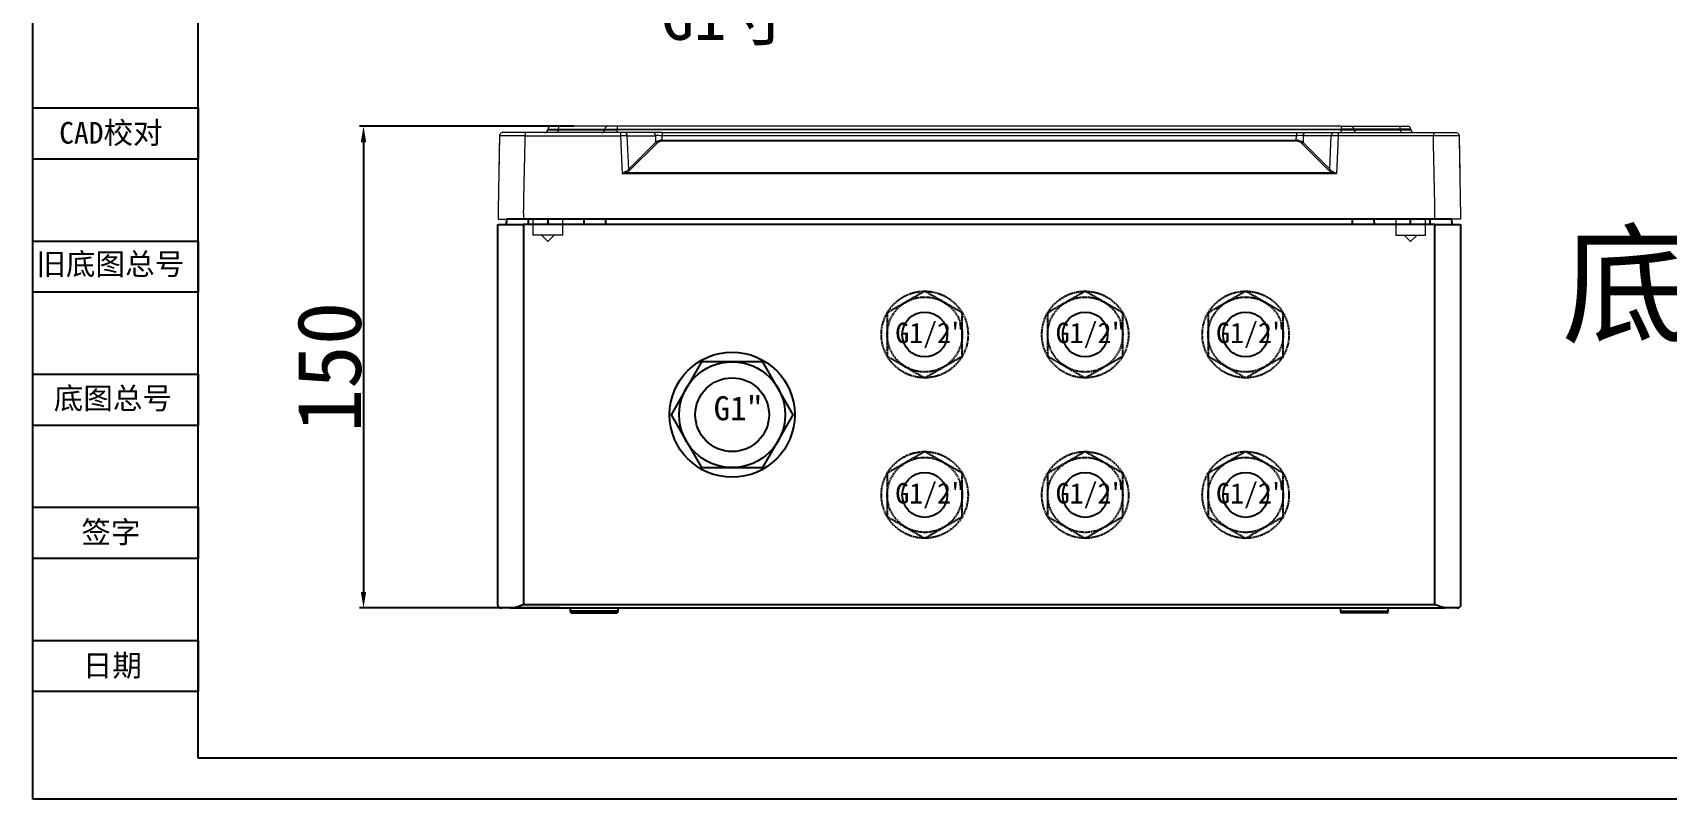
# Model space of a CAD drawing. Header units: millimetres. Extents: x 3916 to 6020, y 1867 to 2649.
# Drawn here: x 3916 to 4425, y 1938 to 2177 of the extents above; entities that cross this region are included whole.
import ezdxf

# ---------------------------------------------------------------- set-up
doc = ezdxf.new("R2010")
doc.units = ezdxf.units.MM
doc.linetypes.add('DASHED2', pattern=[0.375, 0.25, -0.125])
doc.layers.add('11', color=3, linetype='Continuous')
doc.layers.add('12', color=7, linetype='Continuous', lineweight=18)
doc.layers.add('图层1', color=6, linetype='Continuous', lineweight=5)
doc.styles.add('宋体', font='')
doc.styles.get('宋体').set_extended_font_data('SimSun')
doc.dimstyles.new('尺寸标注$0', dxfattribs={"dimtxt": 20, "dimasz": 5, "dimexe": 1.25, "dimexo": 1, "dimtad": 1, "dimdec": 0, "dimdsep": 46, "dimtxsty": '宋体', "dimcen": 2.5, "dimclrd": 1, "dimclre": 1, "dimclrt": 1, "dimadec": 0, "dimazin": 0, "dimtfac": 1, "dimtdec": 0, "dimtmove": 0, "dimatfit": 3, "dimfxl": 0, "dimarcsym": 0})

# ---------------------------------------------------------------- blocks, each defined once
blk = doc.blocks.new('300150')
at = {"layer": '11', "color": 0}
for p, q in [((-94.18, -5027.81), (-94.18, -4909.31)), ((-94.18, -4909.31), (-86.18, -4909.31)), ((-91.49, -4909.31), (-91.43, -4907.61)), ((-84.68, -4907.61), (-91.43, -4907.61)), ((-86.18, -4909.31), (-86.18, -5027.81)), ((197.82, -4909.31), (-86.18, -4909.31)), ((-84.68, -4909.31), (-84.68, -4907.61)), ((-78.51, -4907.61), (-84.68, -4907.61)), ((-78.51, -4909.31), (-78.51, -4907.61)), ((-67.26, -4907.61), (-78.51, -4907.61)), ((-67.32, -4909.31), (-67.26, -4907.61)), ((-60.51, -4907.61), (-67.26, -4907.61)), ((-60.51, -4909.31), (-60.51, -4907.61)), ((172.16, -4907.61), (-60.51, -4907.61)), ((172.16, -4909.31), (172.16, -4907.61)), ((178.91, -4907.61), (172.16, -4907.61)), ((178.97, -4909.31), (178.91, -4907.61)), ((190.16, -4907.61), (178.91, -4907.61)), ((190.16, -4909.31), (190.16, -4907.61)), ((196.32, -4907.61), (190.16, -4907.61)), ((196.32, -4909.31), (196.32, -4907.61)), ((203.07, -4907.61), (196.32, -4907.61)), ((197.82, -5027.81), (197.82, -4909.31)), ((197.82, -4909.31), (205.82, -4909.31)), ((203.13, -4909.31), (203.07, -4907.61)), ((205.82, -4909.31), (205.82, -5027.81)), ((-93.18, -5028.81), (-92.99, -5028.81)), ((-90.37, -5028.81), (-92.99, -5028.81)), ((-90.37, -5028.81), (-89.16, -5028.81)), ((-89.16, -5028.81), (-89.16, -5028.72)), ((-89.16, -5028.81), (200.8, -5028.81)), ((197.82, -5027.81), (-86.18, -5027.81)), ((-71.68, -5028.81), (-71.62, -5029.84)), ((-56.73, -5029.84), (-71.62, -5029.84)), ((-71.13, -5030.31), (-57.23, -5030.31)), ((-56.73, -5029.84), (-56.68, -5028.81)), ((168.32, -5028.81), (168.38, -5029.84)), ((168.38, -5029.84), (183.27, -5029.84)), ((182.77, -5030.31), (168.87, -5030.31)), ((183.27, -5029.84), (183.32, -5028.81)), ((200.8, -5028.81), (200.8, -5028.72)), ((202.02, -5028.81), (200.8, -5028.81)), ((204.63, -5028.81), (202.02, -5028.81)), ((204.82, -5028.81), (204.63, -5028.81))]:
    blk.add_line(p, q, dxfattribs=at)
for centre, radius, start, end in [((-93.18, -5027.81), 1, 244.8963, 270), ((-71.13, -5029.81), 0.5, 183, 270), ((-57.23, -5029.81), 0.5, 270, 357), ((168.87, -5029.81), 0.5, 183, 270), ((182.77, -5029.81), 0.5, 270, 357), ((204.82, -5027.81), 1, 270, 295.1037)]:
    blk.add_arc(centre, radius, start, end, dxfattribs=at)
for points, knots in [([(-93.6, -5028.72), (-93.7, -5028.67), (-93.79, -5028.61), (-93.93, -5028.48), (-93.99, -5028.41), (-94.08, -5028.25), (-94.12, -5028.16), (-94.15, -5028.03), (-94.16, -5027.99), (-94.18, -5027.9), (-94.18, -5027.86), (-94.18, -5027.81)], [0, 0, 0, 0, 4385.487735, 4385.487735, 8770.97547, 8770.97547, 13156.463205, 13156.463205, 15349.207073, 15349.207073, 17541.95094, 17541.95094, 17541.95094, 17541.95094]), ([(205.82, -5027.81), (205.82, -5027.83), (205.82, -5027.86), (205.82, -5027.9), (205.81, -5027.97), (205.8, -5028.03), (205.76, -5028.16), (205.73, -5028.25), (205.63, -5028.41), (205.57, -5028.48), (205.43, -5028.61), (205.34, -5028.67), (205.25, -5028.72)], [0, 0, 0, 0, 1241.084497, 1241.084497, 2482.168994, 4964.337988, 4964.337988, 9928.675975, 9928.675975, 14893.013963, 14893.013963, 19857.351951, 19857.351951, 19857.351951, 19857.351951])]:
    blk.add_open_spline(points, degree=3, knots=knots, dxfattribs=at)
for points in [[(-92.99, -5028.81), (-93.23, -5028.81), (-93.43, -5028.8), (-93.6, -5028.72)], [(-89.16, -5028.72), (-89.58, -5028.8), (-89.99, -5028.81), (-90.37, -5028.81)], [(-86.18, -5027.81), (-87.18, -5028.17), (-88.19, -5028.54), (-89.16, -5028.72)], [(200.8, -5028.72), (199.82, -5028.53), (198.82, -5028.17), (197.82, -5027.81)], [(202.02, -5028.81), (201.63, -5028.81), (201.22, -5028.8), (200.8, -5028.72)], [(205.25, -5028.72), (205.08, -5028.8), (204.87, -5028.81), (204.63, -5028.81)]]:
    blk.add_open_spline(points, degree=3, dxfattribs=at)
at = {"layer": '12', "color": 0}
for p, q in [((-75.37, -4879.7), (-60.88, -4879.7)), ((-75.36, -4879.53), (-60.86, -4879.53)), ((-59.88, -4878.61), (-75.18, -4878.61)), ((-56.98, -4880.61), (-56.98, -4879.7)), ((168.63, -4879.7), (-56.98, -4879.7)), ((-56.97, -4878.61), (-56.97, -4879.53)), ((168.61, -4878.61), (-56.97, -4878.61)), ((-56.97, -4879.53), (168.61, -4879.53)), ((168.61, -4878.61), (168.61, -4879.53)), ((168.63, -4880.61), (168.63, -4879.7)), ((171.53, -4878.61), (186.82, -4878.61)), ((187, -4879.53), (172.51, -4879.53)), ((172.52, -4879.7), (187.01, -4879.7)), ((-93.7, -4881.59), (-93.9, -4893.43)), ((-85.67, -4880.61), (-92.7, -4880.61)), ((-55.98, -4880.61), (-85.67, -4880.61)), ((-85.67, -4880.61), (-85.67, -4881.59)), ((-85.67, -4881.59), (-55.98, -4881.59)), ((-82.19, -4880.61), (-83.36, -4880.61)), ((-55.98, -4880.61), (-55.98, -4881.59)), ((-54.57, -4880.61), (-55.98, -4880.61)), ((-55.98, -4881.59), (-55.47, -4893.43)), ((-45.82, -4880.61), (-54.57, -4880.61)), ((-53.4, -4892.03), (-53.86, -4881.57)), ((-53.86, -4881.57), (-45.11, -4881.57)), ((-45.06, -4883.67), (-53.4, -4892.03)), ((-53.05, -4892.37), (-44.7, -4884.01)), ((-42.99, -4880.61), (-45.82, -4880.61)), ((-45.11, -4881.57), (-45.06, -4883.67)), ((-42.99, -4880.61), (-42.99, -4881.58)), ((-42.99, -4880.61), (154.63, -4880.61)), ((-42.95, -4882.95), (-42.99, -4881.58)), ((154.63, -4881.58), (-42.99, -4881.58)), ((-42.95, -4883.3), (-42.95, -4882.95)), ((-42.95, -4882.95), (154.6, -4882.95)), ((154.6, -4883.3), (-42.95, -4883.3)), ((154.6, -4882.95), (154.63, -4881.58)), ((154.6, -4883.3), (154.6, -4882.95)), ((154.63, -4880.61), (154.63, -4881.58)), ((154.63, -4880.61), (157.46, -4880.61)), ((164.69, -4892.37), (156.35, -4884.01)), ((156.75, -4881.57), (156.7, -4883.67)), ((156.7, -4883.67), (165.05, -4892.03)), ((165.5, -4881.57), (156.75, -4881.57)), ((157.46, -4880.61), (166.21, -4880.61)), ((165.05, -4892.03), (165.5, -4881.57)), ((166.21, -4880.61), (167.62, -4880.61)), ((167.62, -4881.59), (167.11, -4893.43)), ((167.62, -4880.61), (167.62, -4881.59)), ((167.62, -4880.61), (197.31, -4880.61)), ((197.31, -4881.59), (167.62, -4881.59)), ((193.83, -4880.61), (195, -4880.61)), ((197.31, -4880.61), (204.34, -4880.61)), ((205.34, -4881.59), (205.55, -4893.43)), ((167.1, -4893.43), (-55.47, -4893.43)), ((-54.07, -4893.07), (165.72, -4893.07)), ((-94.12, -4905.61), (-94.15, -4907.61)), ((-94.15, -4907.61), (-86.15, -4907.61)), ((-86.15, -4907.61), (-86.12, -4905.61)), ((-86.15, -4907.61), (197.8, -4907.61)), ((-83.25, -4907.61), (-83.25, -4912.59)), ((-73.95, -4912.59), (-73.95, -4907.61)), ((185.59, -4907.61), (185.59, -4912.59)), ((194.89, -4912.59), (194.89, -4907.61)), ((197.8, -4907.61), (197.76, -4905.61)), ((205.8, -4907.61), (197.8, -4907.61)), ((205.76, -4905.61), (205.8, -4907.61)), ((-73.95, -4912.59), (-83.25, -4912.59)), ((-80.59, -4912.59), (-78.6, -4914.58)), ((-78.6, -4914.58), (-76.61, -4912.59)), ((185.59, -4912.59), (194.89, -4912.59)), ((188.25, -4912.59), (190.24, -4914.58)), ((190.24, -4914.58), (192.23, -4912.59))]:
    blk.add_line(p, q, dxfattribs=at)
for centre, start, end in [((-79.62, -4879.61), 270, 355), ((-77.61, -4879.61), 90, 175), ((189.26, -4879.61), 5, 90), ((191.27, -4879.61), 185, 270)]:
    blk.add_arc(centre, 1, start, end, dxfattribs=at)
for centre, major_axis, ratio, start_param, end_param in [((-75.55, -4879.61), (0, -1), 0.178766, 0, 1.48353), ((-75.18, -4879.61), (0, -1), 0.179334, 3.141593, 4.625123), ((-61.85, -4879.61), (0, -1), 0.981739, 0, 1.48353), ((-59.88, -4879.61), (0, -1), 0.98163, 3.141593, 4.625123), ((171.53, -4879.61), (0, -1), 0.98163, 1.658063, 3.141593), ((173.5, -4879.61), (0, -1), 0.981739, 4.799655, 6.283185), ((186.82, -4879.61), (0, -1), 0.179334, 1.658063, 3.141593), ((187.19, -4879.61), (0, -1), 0.178766, 4.799655, 6.283185), ((-85.7, -4881.61), (8, -0.02), 0.002181, 1.567502, 3.145125), ((-55.98, -4881.61), (-3, -0.04), 0.005807, 3.926056, 4.711797), ((-54.57, -4881.61), (0, 1), 0.707336, 4.755573, 6.283185), ((-45.82, -4881.61), (0, 1), 0.707336, 4.755573, 6.283185), ((-42.99, -4881.61), (3, -0.03), 0.011615, 1.572116, 2.357248), ((-42.89, -4885.38), (3, -0.12), 0.806756, 1.623957, 2.409088), ((-44.7, -4883.65), (-0.354, 0.353), 0.600095, 1.081901, 2.110484), ((-42.89, -4885.74), (2.31, -1), 0.964366, 1.992936, 2.778068), ((154.53, -4885.38), (-3, -0.12), 0.806756, 3.874097, 4.659229), ((154.53, -4885.74), (-2.31, -1), 0.964366, 3.505118, 4.290249), ((154.63, -4881.61), (-3, -0.03), 0.011615, 3.925938, 4.71107), ((156.35, -4883.65), (0.354, 0.353), 0.600095, 4.172701, 5.201284), ((157.46, -4881.61), (0, 1), 0.707336, 0, 1.527612), ((166.21, -4881.61), (0, 1), 0.707336, 0, 1.527612), ((167.63, -4881.61), (3, -0.04), 0.005807, 1.571388, 2.357129), ((197.34, -4881.61), (-8, -0.02), 0.002181, 3.138061, 4.715683), ((-55.63, -4889.64), (0.77, -3.3), 0.881576, 0.207601, 0.575458), ((-54.07, -4892.71), (-0.199, 0.459), 0.388663, 1.439934, 2.301373), ((-55.63, -4890), (3.27, -1.34), 0.941048, 5.540118, 5.907975), ((-53.05, -4892.01), (-0.354, 0.353), 0.600095, 1.081901, 2.110484), ((164.69, -4892.01), (0.354, 0.353), 0.600095, 4.172701, 5.201284), ((167.28, -4890), (-3.27, -1.34), 0.941048, 0.37521, 0.743067), ((167.28, -4889.64), (-0.77, -3.3), 0.881576, 5.707728, 6.075584), ((165.72, -4892.71), (0.199, 0.459), 0.388663, 3.981812, 4.843252)]:
    blk.add_ellipse(centre, major_axis=major_axis, ratio=ratio, start_param=start_param, end_param=end_param, dxfattribs=at)
for points, degree in [([(-78.61, -4879.53), (-78.62, -4879.58), (-78.62, -4879.64), (-78.63, -4879.7)], 3), ([(-75.37, -4879.7), (-75.37, -4879.64), (-75.36, -4879.58), (-75.36, -4879.53)], 3), ([(-60.86, -4879.53), (-60.87, -4879.58), (-60.87, -4879.64), (-60.88, -4879.7)], 3), ([(-56.98, -4879.7), (-56.98, -4879.64), (-56.97, -4879.58), (-56.97, -4879.53)], 3), ([(168.63, -4879.7), (168.62, -4879.64), (168.62, -4879.58), (168.61, -4879.53)], 3), ([(172.51, -4879.53), (172.51, -4879.58), (172.51, -4879.64), (172.52, -4879.7)], 3), ([(187.01, -4879.7), (187.01, -4879.64), (187, -4879.58), (187, -4879.53)], 3), ([(190.25, -4879.53), (190.26, -4879.58), (190.26, -4879.64), (190.27, -4879.7)], 3), ([(-93.7, -4881.59), (-93.84, -4889.6), (-93.98, -4897.61), (-94.12, -4905.61)], 3), ([(-86.18, -4905.61), (-86.01, -4897.61), (-85.84, -4889.6), (-85.67, -4881.59)], 3), ([(197.82, -4905.61), (197.31, -4881.59)], 1), ([(205.34, -4881.59), (205.76, -4905.61)], 1), ([(-54.28, -4892.72), (-54.67, -4892.92), (-55.07, -4893.17), (-55.47, -4893.43)], 3), ([(-55.47, -4893.43), (-55, -4893.3), (-54.53, -4893.17), (-54.07, -4893.07)], 3), ([(167.1, -4893.42), (166.64, -4893.29), (166.18, -4893.16), (165.72, -4893.07)], 3)]:
    blk.add_open_spline(points, degree=degree, dxfattribs=at)
for points, knots in [([(-78.63, -4879.7), (-78.63, -4879.7), (-78.62, -4879.7), (-78.62, -4879.7), (-78.61, -4879.71), (-78.51, -4879.72), (-78.35, -4879.72), (-78.18, -4879.72), (-77.95, -4879.73), (-77.66, -4879.73), (-77.37, -4879.73), (-77.01, -4879.72), (-76.62, -4879.72), (-76.24, -4879.71), (-75.81, -4879.71), (-75.37, -4879.7)], [0, 0, 0, 0, 531.252093, 531.252093, 531.252093, 4786.071897, 4786.071897, 4786.071897, 9039.923358, 9039.923358, 9039.923358, 13306.939435, 13306.939435, 13306.939435, 17576.267028, 17576.267028, 17576.267028, 17576.267028]), ([(-78.61, -4879.53), (-78.61, -4879.52), (-78.57, -4879.51), (-78.49, -4879.51), (-78.38, -4879.5), (-78.19, -4879.5), (-77.94, -4879.5), (-77.79, -4879.5), (-77.61, -4879.5), (-77.41, -4879.5), (-77.09, -4879.5), (-76.72, -4879.5), (-76.32, -4879.51), (-76.01, -4879.51), (-75.69, -4879.52), (-75.36, -4879.53)], [0, 0, 0, 0, 3158.205016, 3158.205016, 3158.205016, 7450.91835, 7450.91835, 7450.91835, 10085.974614, 10085.974614, 10085.974614, 14361.611633, 14361.611633, 14361.611633, 17577.633054, 17577.633054, 17577.633054, 17577.633054]), ([(-75.18, -4878.61), (-75.43, -4878.61), (-75.67, -4878.61), (-75.9, -4878.61), (-76.2, -4878.61), (-76.48, -4878.61), (-76.72, -4878.61), (-76.87, -4878.61), (-77, -4878.61), (-77.12, -4878.61), (-77.3, -4878.61), (-77.44, -4878.61), (-77.52, -4878.61), (-77.58, -4878.61), (-77.62, -4878.61), (-77.61, -4878.61)], [0, 0, 0, 0, 3219.109475, 3219.109475, 3219.109475, 7496.387086, 7496.387086, 7496.387086, 10131.801016, 10131.801016, 10131.801016, 14426.188461, 14426.188461, 14426.188461, 17587.44119, 17587.44119, 17587.44119, 17587.44119]), ([(-60.88, -4879.7), (-60.7, -4879.72), (-60.22, -4879.73), (-58.8, -4879.73), (-57.9, -4879.72), (-56.98, -4879.7)], [0, 0, 0, 0, 4155.138238, 4155.138238, 8310.276475, 8310.276475, 8310.276475, 8310.276475]), ([(-60.86, -4879.53), (-60.8, -4879.52), (-60.7, -4879.51), (-60.56, -4879.51), (-60.38, -4879.51), (-60.11, -4879.5), (-59.8, -4879.5), (-59.61, -4879.5), (-59.4, -4879.5), (-59.17, -4879.5), (-58.8, -4879.5), (-58.38, -4879.5), (-57.95, -4879.51), (-57.63, -4879.51), (-57.3, -4879.52), (-56.97, -4879.53)], [0, 0, 0, 0, 3104.137509, 3104.137509, 3104.137509, 7440.059226, 7440.059226, 7440.059226, 10101.957351, 10101.957351, 10101.957351, 14420.690831, 14420.690831, 14420.690831, 17604.170848, 17604.170848, 17604.170848, 17604.170848]), ([(-56.97, -4878.61), (-57.22, -4878.61), (-57.47, -4878.61), (-57.7, -4878.61), (-58.03, -4878.61), (-58.34, -4878.61), (-58.62, -4878.61), (-58.79, -4878.61), (-58.95, -4878.61), (-59.09, -4878.61), (-59.33, -4878.61), (-59.52, -4878.61), (-59.66, -4878.61), (-59.76, -4878.61), (-59.84, -4878.61), (-59.88, -4878.61)], [0, 0, 0, 0, 3186.775619, 3186.775619, 3186.775619, 7507.550615, 7507.550615, 7507.550615, 10170.055766, 10170.055766, 10170.055766, 14508.062449, 14508.062449, 14508.062449, 17615.435182, 17615.435182, 17615.435182, 17615.435182]), ([(168.61, -4878.61), (168.86, -4878.61), (169.11, -4878.61), (169.35, -4878.61), (169.67, -4878.61), (169.98, -4878.61), (170.26, -4878.61), (170.43, -4878.61), (170.59, -4878.61), (170.74, -4878.61), (170.97, -4878.61), (171.16, -4878.61), (171.3, -4878.61), (171.41, -4878.61), (171.48, -4878.61), (171.53, -4878.61)], [0, 0, 0, 0, 3305.002152, 3305.002152, 3305.002152, 7786.074046, 7786.074046, 7786.074046, 10547.355763, 10547.355763, 10547.355763, 15046.298624, 15046.298624, 15046.298624, 18268.952114, 18268.952114, 18268.952114, 18268.952114]), ([(172.51, -4879.53), (172.44, -4879.52), (172.34, -4879.51), (172.21, -4879.51), (172.02, -4879.51), (171.76, -4879.5), (171.45, -4879.5), (171.25, -4879.5), (171.04, -4879.5), (170.81, -4879.5), (170.44, -4879.5), (170.02, -4879.5), (169.59, -4879.51), (169.27, -4879.51), (168.94, -4879.52), (168.61, -4879.53)], [0, 0, 0, 0, 3221.332886, 3221.332886, 3221.332886, 7720.955464, 7720.955464, 7720.955464, 10483.352408, 10483.352408, 10483.352408, 14965.137814, 14965.137814, 14965.137814, 18268.80875, 18268.80875, 18268.80875, 18268.80875]), ([(168.63, -4879.7), (169.55, -4879.72), (170.44, -4879.73), (171.86, -4879.73), (172.34, -4879.72), (172.52, -4879.7)], [0, 0, 0, 0, 4279.057099, 4279.057099, 8558.114197, 8558.114197, 8558.114197, 8558.114197]), ([(186.82, -4878.61), (187.07, -4878.61), (187.31, -4878.61), (187.54, -4878.61), (187.84, -4878.61), (188.12, -4878.61), (188.36, -4878.61), (188.51, -4878.61), (188.64, -4878.61), (188.76, -4878.61), (188.94, -4878.61), (189.08, -4878.61), (189.17, -4878.61), (189.23, -4878.61), (189.26, -4878.61), (189.26, -4878.61)], [0, 0, 0, 0, 3357.50502, 3357.50502, 3357.50502, 7818.670805, 7818.670805, 7818.670805, 10567.386115, 10567.386115, 10567.386115, 15046.397319, 15046.397319, 15046.397319, 18343.558222, 18343.558222, 18343.558222, 18343.558222]), ([(190.25, -4879.53), (190.25, -4879.52), (190.21, -4879.51), (190.13, -4879.51), (190.02, -4879.5), (189.83, -4879.5), (189.58, -4879.5), (189.43, -4879.5), (189.25, -4879.5), (189.06, -4879.5), (188.74, -4879.5), (188.36, -4879.5), (187.96, -4879.51), (187.66, -4879.51), (187.33, -4879.52), (187, -4879.53)], [0, 0, 0, 0, 3296.07635, 3296.07635, 3296.07635, 7776.187941, 7776.187941, 7776.187941, 10526.277498, 10526.277498, 10526.277498, 14988.567308, 14988.567308, 14988.567308, 18344.984036, 18344.984036, 18344.984036, 18344.984036]), ([(187.01, -4879.7), (187.07, -4879.7), (187.12, -4879.7), (187.18, -4879.7), (187.61, -4879.71), (188.03, -4879.72), (188.41, -4879.72), (188.78, -4879.72), (189.13, -4879.73), (189.4, -4879.73), (189.68, -4879.73), (189.9, -4879.72), (190.05, -4879.72), (190.19, -4879.71), (190.27, -4879.71), (190.27, -4879.7)], [0, 0, 0, 0, 554.160172, 554.160172, 554.160172, 4992.499186, 4992.499186, 4992.499186, 9429.84545, 9429.84545, 9429.84545, 13880.918017, 13880.918017, 13880.918017, 18334.398467, 18334.398467, 18334.398467, 18334.398467]), ([(-92.7, -4880.61), (-92.83, -4880.61), (-92.96, -4880.64), (-93.2, -4880.74), (-93.31, -4880.81), (-93.49, -4880.99), (-93.57, -4881.1), (-93.67, -4881.34), (-93.7, -4881.47), (-93.7, -4881.59)], [0, 0, 0, 0, 3674.985017, 3674.985017, 7349.970034, 7349.970034, 11024.955052, 11024.955052, 14699.940069, 14699.940069, 14699.940069, 14699.940069]), ([(197.32, -4880.61), (197.31, -4880.61), (197.31, -4880.64), (197.31, -4880.74), (197.31, -4880.81), (197.31, -4880.99), (197.31, -4881.1), (197.31, -4881.34), (197.31, -4881.47), (197.31, -4881.59)], [0, 0, 0, 0, 3813.556519, 3813.556519, 7627.113038, 7627.113038, 11440.669558, 11440.669558, 15254.226077, 15254.226077, 15254.226077, 15254.226077]), ([(204.34, -4880.61), (204.47, -4880.61), (204.6, -4880.64), (204.84, -4880.74), (204.95, -4880.81), (205.13, -4880.99), (205.21, -4881.1), (205.31, -4881.34), (205.34, -4881.47), (205.34, -4881.59)], [0, 0, 0, 0, 3818.869135, 3818.869135, 7637.738269, 7637.738269, 11456.607404, 11456.607404, 15275.476539, 15275.476539, 15275.476539, 15275.476539]), ([(165.92, -4892.72), (165.94, -4892.73), (165.99, -4892.76), (166.06, -4892.8), (166.13, -4892.84), (166.22, -4892.88), (166.31, -4892.94), (166.4, -4892.99), (166.5, -4893.05), (166.61, -4893.12), (166.73, -4893.19), (166.85, -4893.26), (166.98, -4893.34), (167.06, -4893.4), (167.11, -4893.43)], [0, 0, 0, 0, 2282.723745, 4775.244068, 7478.312186, 10392.515945, 13518.323519, 16856.11349, 20406.196068, 24168.828403, 28144.225843, 32332.570365, 36734.016978, 41348.698663, 41348.698663, 41348.698663, 41348.698663])]:
    blk.add_open_spline(points, degree=3, knots=knots, dxfattribs=at)
blk = doc.blocks.new('*D22')
at = {"color": 1, "lineweight": -2, "transparency": 16777216}
for p, q in [((4084.3, 2148.25), (4017.56, 2148.25)), ((4018.81, 2143.25), (4018.81, 2003.05)), ((4080.02, 1998.05), (4017.56, 1998.05))]:
    blk.add_line(p, q, dxfattribs=at)
at = {"color": 1, "transparency": 16777216}
for points in [[(4017.97, 2143.25), (4019.64, 2143.25), (4018.81, 2148.25)], [(4017.97, 2003.05), (4019.64, 2003.05), (4018.81, 1998.05)]]:
    blk.add_solid(points, dxfattribs=at)
at = {"layer": 'Defpoints', "color": 0, "transparency": 16777216}
for p in [(4085.3, 2148.25), (4018.81, 1998.05), (4081.02, 1998.05)]:
    blk.add_point(p, dxfattribs=at)
at = {"color": 1, "transparency": 16777216, "insert": (4008.18, 2073.15), "char_height": 20, "attachment_point": 5, "rotation": 90, "style": '宋体'}
blk.add_mtext('150', dxfattribs=at)
blk = doc.blocks.new('ghnhgf')
at = {"linetype": 'DASHED2', "lineweight": -3}
blk.add_lwpolyline([(0, 13.5), (-11.69, 6.75), (-11.69, -6.75), (0, -13.5), (11.69, -6.75), (11.69, 6.75)], close=True, dxfattribs=at)
for radius in [13.5, 11.69]:
    blk.add_circle((0, 0), radius, dxfattribs=at)
at = {"linetype": 'ByBlock', "lineweight": -3, "style": '宋体'}
blk.add_text('G1/2"', height=6.375, dxfattribs=at).set_placement((-9.17, -2.68))
blk = doc.blocks.new('FGDHBGFHFBHYGBH')
blk.add_lwpolyline([(5650.92, 95.81), (5641.39, 79.31), (5650.92, 62.81), (5669.97, 62.81), (5679.5, 79.31), (5669.97, 95.81)], close=True)
blk.add_circle((5660.44, 79.31), 19.5)
at = {"insert": (5654.69, 85.08), "char_height": 7.5, "width": 141.1965, "attachment_point": 1, "style": '宋体'}
blk.add_mtext('\\A1;G1"', dxfattribs=at)
blk = doc.blocks.new('RBHTGBH')
at = {"color": 7}
blk.add_circle((5660.44, 79.31), 16.5, dxfattribs=at)
at = {"color": 0}
blk.add_blockref('FGDHBGFHFBHYGBH', (0, 0), dxfattribs=at)
blk = doc.blocks.new('CVXCVX')
at = {"color": 3, "linetype": 'ByBlock', "lineweight": -3}
blk.add_line((19812.51, 14245.53), (19812.51, 14184.45), dxfattribs=at)
at = {"linetype": 'ByBlock', "lineweight": -3}
for p, q in [((19787.21, 14230.45), (19787.21, 14240.05)), ((19792.01, 14240.05), (19787.21, 14240.05)), ((19792.01, 14240.05), (19792.01, 14210.05)), ((19833.01, 14240.05), (19792.01, 14240.05)), ((19807.71, 14230.45), (19807.71, 14240.05)), ((19812.51, 14240.05), (19807.71, 14240.05)), ((19812.51, 14240.05), (19817.31, 14240.05)), ((19817.31, 14230.45), (19817.31, 14240.05)), ((19833.01, 14210.05), (19833.01, 14240.05)), ((19833.01, 14240.05), (19837.81, 14240.05)), ((19837.81, 14230.45), (19837.81, 14240.05)), ((19792.01, 14210.05), (19833.01, 14210.05)), ((19797.01, 14210.05), (19797.01, 14204.05)), ((19828.01, 14210.05), (19828.01, 14204.05)), ((19793.51, 14204.05), (19793.51, 14194.45)), ((19831.51, 14204.05), (19793.51, 14204.05)), ((19803.01, 14204.05), (19803.01, 14194.45)), ((19822.01, 14204.05), (19822.01, 14194.45)), ((19831.51, 14204.05), (19831.51, 14194.45)), ((19831.51, 14194.45), (19793.51, 14194.45))]:
    blk.add_line(p, q, dxfattribs=at)
for centre, start, end in [((19792.01, 14230.45), 180, 270), ((19812.51, 14230.45), 180, 270), ((19812.51, 14230.45), 270, 0), ((19833.01, 14230.45), 270, 0)]:
    blk.add_arc(centre, 4.8, start, end, dxfattribs=at)
at = {"linetype": 'ByBlock', "lineweight": -3, "style": '宋体'}
blk.add_text('G1寸', height=15, dxfattribs=at).set_placement((19790.32, 14168.67))
blk = doc.blocks.new('A$C765A0FFE')
at = {"color": 0, "lineweight": -3}
for p, q in [((0, 0), (0, 987.23)), ((71.55, 17.89), (71.55, 969.34)), ((0, 299.34), (71.55, 299.34)), ((0, 277.18), (0, 299.34)), ((71.55, 299.34), (71.55, 277.18)), ((71.55, 277.18), (0, 277.18)), ((0, 241.71), (71.55, 241.71)), ((0, 219.55), (0, 241.71)), ((71.55, 241.71), (71.55, 219.55)), ((71.55, 219.55), (0, 219.55)), ((0, 184.08), (71.55, 184.08)), ((0, 161.92), (0, 184.08)), ((71.55, 184.08), (71.55, 161.92)), ((71.55, 161.92), (0, 161.92)), ((0, 126.45), (71.55, 126.45)), ((0, 104.29), (0, 126.45)), ((71.55, 126.45), (71.55, 104.29)), ((71.55, 104.29), (0, 104.29)), ((0, 68.82), (71.55, 68.82)), ((0, 46.66), (0, 68.82)), ((71.55, 68.82), (71.55, 46.66)), ((71.55, 46.66), (0, 46.66)), ((1373.63, 17.89), (71.55, 17.89)), ((1391.52, 0), (0, 0))]:
    blk.add_line(p, q, dxfattribs=at)
at = {"layer": '图层1', "color": 0, "linetype": 'ByBlock', "lineweight": -3, "style": '宋体'}
for s, p in [('CAD校对', (11.49, 283.9)), ('旧底图总号', (1.58, 227.09)), ('底图总号', (9.1, 168.97)), ('签字', (21.06, 111)), ('日期', (21.69, 53.27))]:
    blk.add_text(s, height=9.385, dxfattribs=at).set_placement(p)
blk = doc.blocks.new('A$C4B561680')
blk.add_blockref('A$C765A0FFE', (0, 0))

msp = doc.modelspace()

# ---------------------------------------------------------------- linework, layer by layer
at = {"color": 1}
for centre, radius in [((4193.69, 2083.3), 7), ((4243.69, 2083.3), 7), ((4293.69, 2083.3), 7), ((4133.69, 2058.3), 11.5), ((4193.69, 2033.3), 7), ((4243.69, 2033.3), 7), ((4293.69, 2033.3), 7)]:
    msp.add_circle(centre, radius, dxfattribs=at)

# ---------------------------------------------------------------- block references
at = {"xscale": 0.7200000000000001, "yscale": 0.7200000000000001, "zscale": 0.7200000000000001}
msp.add_blockref('A$C4B561680', (3915.72, 1938.4), dxfattribs=at)
at = {"color": 2, "lineweight": -3}
msp.add_blockref('CVXCVX', (-15678.82, -11993.52), dxfattribs=at)
at = {"color": 0, "linetype": 'Continuous'}
msp.add_blockref('300150', (4154.87, 7026.86), dxfattribs=at)
for name, p in [('ghnhgf', (4193.69, 2083.3)), ('ghnhgf', (4243.69, 2083.3)), ('ghnhgf', (4293.69, 2083.3)), ('RBHTGBH', (-1526.76, 1978.99)), ('ghnhgf', (4193.69, 2033.3)), ('ghnhgf', (4243.69, 2033.3)), ('ghnhgf', (4293.69, 2033.3))]:
    msp.add_blockref(name, p)

# ---------------------------------------------------------------- texts
at = {"insert": (4392.16, 2113.9), "char_height": 30, "width": 977.0261, "attachment_point": 1, "style": '宋体'}
msp.add_mtext('底部1-G1;6-G1/2', dxfattribs=at)

# ---------------------------------------------------------------- dimensions: what is measured, and where the dimension line sits
dim = msp.add_linear_dim(base=(4018.81, 1998.05), p1=(4085.3, 2148.25), p2=(4081.02, 1998.05), angle=90, dimstyle='尺寸标注$0')
dim.commit()
dim.dimension.update_dxf_attribs({"geometry": '*D22', "text_midpoint": (4008.18, 2073.15)})

doc.saveas('drawing.dxf')
